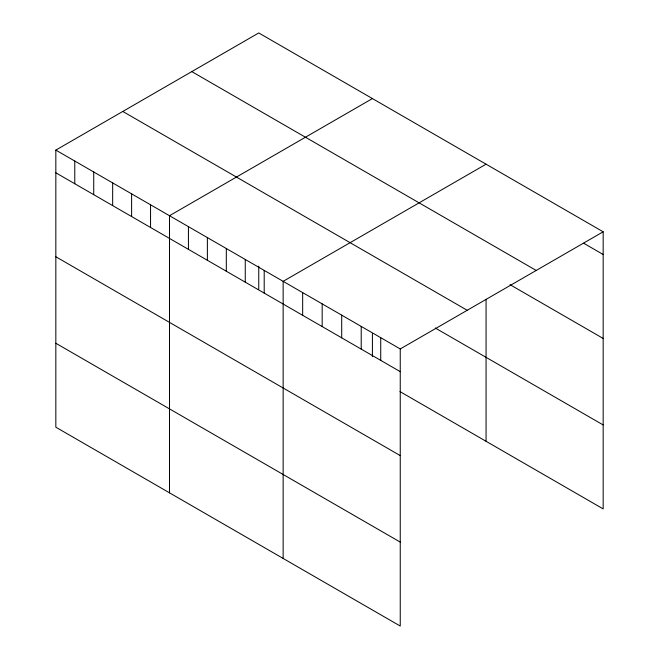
<?xml version="1.0" encoding="UTF-8"?>
<svg xmlns="http://www.w3.org/2000/svg" width="659" height="659" viewBox="0 0 659 659"><rect width="100%" height="100%" fill="white"/><g stroke="black" fill="none" stroke-linecap="round" stroke-linejoin="round"><path stroke-width="0.99" d="M55.834 150.104L400.244 348.949L400.244 626.05L55.834 427.205L55.834 150.104L258.756 32.95L603.166 231.795L603.166 508.896L399.964 391.578M372.409 98.57L169.495 215.724L169.495 492.825M486.062 164.19L283.148 281.335L283.148 558.445M400.244 348.949L603.166 231.795M583.643 243.22L603.166 254.489M191.794 71.609L536.204 270.454M510.017 284.672L603.166 338.446M122.796 111.445L467.206 310.282M435.261 328.009L603.166 424.94M55.834 172.798L400.244 371.643M55.834 256.755L400.244 455.6M55.834 343.257L400.244 542.093M486.062 299.343L486.062 441.291M380.729 337.68L380.729 360.374M372.409 333.693L372.409 356.684M361.214 326.411L361.214 349.105M341.7 315.142L341.7 337.845M322.177 303.873L322.177 326.576M302.662 292.604L302.662 315.307M264.201 270.404L264.201 293.098M258.756 266.079L258.756 289.062M245.263 259.465L245.263 282.167M226.317 248.534L226.317 271.228M207.379 237.594L207.379 260.289M188.433 226.655L188.433 249.357M150.549 204.784L150.549 227.487M131.611 193.845L131.611 216.547M112.664 182.914L112.664 205.608M93.726 171.974L93.726 194.677M74.78 161.035L74.78 183.737"/></g></svg>
